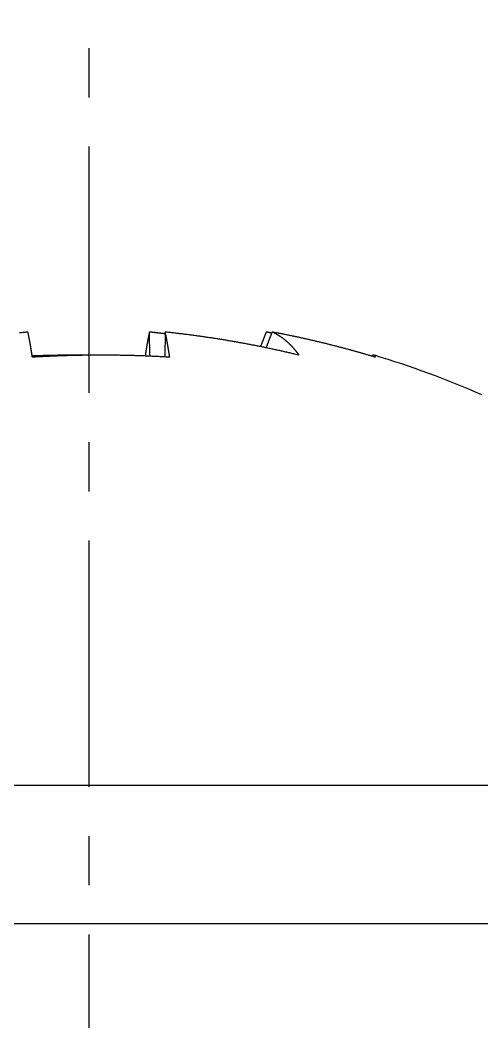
# Model space of a CAD drawing. Extents: x 25 to 315, y -155 to 84.
# Drawn here: x 86.6 to 88.95, y -58.24 to -53.16 of the extents above; entities that cross this region are included whole.
import ezdxf

# ---------------------------------------------------------------- set-up
doc = ezdxf.new("R2010")
doc.units = 0
doc.linetypes.add('CENTER', pattern=[2, 1.25, -0.25, 0.25, -0.25])
doc.layers.get('0').update_dxf_attribs({"linetype": 'CONTINUOUS'})
doc.layers.add('CENTER', color=1, linetype='CENTER')

msp = doc.modelspace()

# ---------------------------------------------------------------- linework, layer by layer
at = {"color": 7, "linetype": 'CONTINUOUS'}
for p, q in [((87.2595, -54.865), (87.2574, -54.7423)), ((87.3373, -54.7423), (87.3352, -54.8687)), ((87.8509, -54.7423), (87.822, -54.8164)), ((87.8502, -54.8221), (87.8812, -54.7423)), ((89.8987, -57.0448), (84.0109, -57.0448)), ((78.9487, -57.7448), (94.9487, -57.7448))]:
    msp.add_line(p, q, dxfattribs=at)
for points in [[(86.64, -54.7423, 0), (86.6347, -54.7428, 0), (86.6295, -54.7434, 0), (86.6242, -54.744, 0), (86.6189, -54.7445, 0), (86.6137, -54.7451, 0), (86.6084, -54.7457, 0), (86.6031, -54.7463, 0), (86.5979, -54.7469, 0)], [(86.6628, -54.8702, 0), (86.6626, -54.8689, 0), (86.6625, -54.8677, 0), (86.6623, -54.8665, 0), (86.6621, -54.8653, 0), (86.6619, -54.8641, 0), (86.6618, -54.8629, 0), (86.6616, -54.8617, 0), (86.6614, -54.8605, 0), (86.6612, -54.8593, 0), (86.6611, -54.8581, 0), (86.6609, -54.857, 0), (86.6607, -54.8558, 0), (86.6605, -54.8546, 0), (86.6604, -54.8534, 0), (86.6602, -54.8522, 0), (86.66, -54.8511, 0), (86.6598, -54.8499, 0), (86.6597, -54.8488, 0), (86.6595, -54.8476, 0), (86.6593, -54.8464, 0), (86.6591, -54.8453, 0), (86.6589, -54.8442, 0), (86.6588, -54.843, 0), (86.6586, -54.8419, 0), (86.6584, -54.8407, 0), (86.6582, -54.8396, 0), (86.6581, -54.8385, 0), (86.6579, -54.8373, 0), (86.6577, -54.8362, 0), (86.6575, -54.8351, 0), (86.6574, -54.834, 0), (86.6572, -54.8329, 0), (86.657, -54.8318, 0), (86.6568, -54.8307, 0), (86.6566, -54.8296, 0), (86.6565, -54.8285, 0), (86.6563, -54.8274, 0), (86.6561, -54.8263, 0), (86.6559, -54.8252, 0), (86.6558, -54.8241, 0), (86.6556, -54.823, 0), (86.6554, -54.8219, 0), (86.6552, -54.8209, 0), (86.655, -54.8198, 0), (86.6549, -54.8187, 0), (86.6547, -54.8177, 0), (86.6545, -54.8166, 0), (86.6543, -54.8156, 0), (86.6542, -54.8145, 0), (86.654, -54.8134, 0), (86.6538, -54.8124, 0), (86.6536, -54.8114, 0), (86.6534, -54.8103, 0), (86.6533, -54.8093, 0), (86.6531, -54.8083, 0), (86.6529, -54.8072, 0), (86.6527, -54.8062, 0), (86.6526, -54.8052, 0), (86.6524, -54.8042, 0), (86.6522, -54.8031, 0), (86.652, -54.8021, 0), (86.6518, -54.8011, 0), (86.6517, -54.8001, 0), (86.6515, -54.7991, 0), (86.6513, -54.7981, 0), (86.6511, -54.7971, 0), (86.651, -54.7961, 0), (86.6508, -54.7951, 0), (86.6506, -54.7942, 0), (86.6504, -54.7932, 0), (86.6502, -54.7922, 0), (86.6501, -54.7912, 0), (86.6499, -54.7903, 0), (86.6497, -54.7893, 0), (86.6495, -54.7883, 0), (86.6493, -54.7874, 0), (86.6492, -54.7864, 0), (86.649, -54.7855, 0), (86.6488, -54.7845, 0), (86.6486, -54.7836, 0), (86.6484, -54.7826, 0), (86.6483, -54.7817, 0), (86.6481, -54.7807, 0), (86.6479, -54.7798, 0), (86.6477, -54.7789, 0), (86.6476, -54.778, 0), (86.6474, -54.777, 0), (86.6472, -54.7761, 0), (86.647, -54.7752, 0), (86.6468, -54.7743, 0), (86.6467, -54.7734, 0), (86.6465, -54.7725, 0), (86.6463, -54.7716, 0), (86.6461, -54.7707, 0), (86.6459, -54.7698, 0), (86.6458, -54.7689, 0), (86.6456, -54.768, 0), (86.6454, -54.7671, 0), (86.6452, -54.7662, 0), (86.645, -54.7654, 0), (86.6449, -54.7645, 0), (86.6447, -54.7636, 0), (86.6445, -54.7628, 0), (86.6443, -54.7619, 0), (86.6441, -54.761, 0), (86.644, -54.7602, 0), (86.6438, -54.7593, 0), (86.6436, -54.7585, 0), (86.6434, -54.7576, 0), (86.6432, -54.7568, 0), (86.6431, -54.756, 0), (86.6429, -54.7551, 0), (86.6427, -54.7543, 0), (86.6425, -54.7535, 0), (86.6423, -54.7526, 0), (86.6422, -54.7518, 0), (86.642, -54.751, 0), (86.6418, -54.7502, 0), (86.6416, -54.7494, 0), (86.6414, -54.7486, 0), (86.6413, -54.7478, 0), (86.6411, -54.747, 0), (86.6409, -54.7462, 0), (86.6407, -54.7454, 0), (86.6405, -54.7446, 0), (86.6404, -54.7438, 0), (86.6402, -54.743, 0), (86.64, -54.7423, 0)], [(87.2574, -54.7423, 0), (87.2572, -54.743, 0), (87.257, -54.7438, 0), (87.2569, -54.7445, 0), (87.2567, -54.7453, 0), (87.2565, -54.746, 0), (87.2564, -54.7468, 0), (87.2562, -54.7476, 0), (87.256, -54.7483, 0), (87.2558, -54.7491, 0), (87.2557, -54.7499, 0), (87.2555, -54.7507, 0), (87.2553, -54.7514, 0), (87.2551, -54.7522, 0), (87.255, -54.753, 0), (87.2548, -54.7538, 0), (87.2546, -54.7546, 0), (87.2545, -54.7554, 0), (87.2543, -54.7562, 0), (87.2541, -54.757, 0), (87.2539, -54.7578, 0), (87.2538, -54.7586, 0), (87.2536, -54.7594, 0), (87.2534, -54.7603, 0), (87.2532, -54.7611, 0), (87.2531, -54.7619, 0), (87.2529, -54.7627, 0), (87.2527, -54.7636, 0), (87.2526, -54.7644, 0), (87.2524, -54.7652, 0), (87.2522, -54.7661, 0), (87.252, -54.7669, 0), (87.2519, -54.7678, 0), (87.2517, -54.7686, 0), (87.2515, -54.7695, 0), (87.2513, -54.7703, 0), (87.2512, -54.7712, 0), (87.251, -54.7721, 0), (87.2508, -54.7729, 0), (87.2507, -54.7738, 0), (87.2505, -54.7747, 0), (87.2503, -54.7755, 0), (87.2501, -54.7764, 0), (87.25, -54.7773, 0), (87.2498, -54.7782, 0), (87.2496, -54.7791, 0), (87.2495, -54.78, 0), (87.2493, -54.7809, 0), (87.2491, -54.7818, 0), (87.2489, -54.7827, 0), (87.2488, -54.7836, 0), (87.2486, -54.7845, 0), (87.2484, -54.7854, 0), (87.2482, -54.7863, 0), (87.2481, -54.7872, 0), (87.2479, -54.7881, 0), (87.2477, -54.7891, 0), (87.2476, -54.79, 0), (87.2474, -54.7909, 0), (87.2472, -54.7919, 0), (87.247, -54.7928, 0), (87.2469, -54.7937, 0), (87.2467, -54.7947, 0), (87.2465, -54.7956, 0), (87.2464, -54.7966, 0), (87.2462, -54.7975, 0), (87.246, -54.7985, 0), (87.2458, -54.7994, 0), (87.2457, -54.8004, 0), (87.2455, -54.8014, 0), (87.2453, -54.8023, 0), (87.2452, -54.8033, 0), (87.245, -54.8043, 0), (87.2448, -54.8053, 0), (87.2446, -54.8063, 0), (87.2445, -54.8072, 0), (87.2443, -54.8082, 0), (87.2441, -54.8092, 0), (87.244, -54.8102, 0), (87.2438, -54.8112, 0), (87.2436, -54.8122, 0), (87.2435, -54.8132, 0), (87.2433, -54.8142, 0), (87.2431, -54.8152, 0), (87.2429, -54.8162, 0), (87.2428, -54.8173, 0), (87.2426, -54.8183, 0), (87.2424, -54.8193, 0), (87.2423, -54.8203, 0), (87.2421, -54.8214, 0), (87.2419, -54.8224, 0), (87.2417, -54.8234, 0), (87.2416, -54.8245, 0), (87.2414, -54.8255, 0), (87.2412, -54.8266, 0), (87.2411, -54.8276, 0), (87.2409, -54.8287, 0), (87.2407, -54.8297, 0), (87.2406, -54.8308, 0), (87.2404, -54.8318, 0), (87.2402, -54.8329, 0), (87.24, -54.834, 0), (87.2399, -54.835, 0), (87.2397, -54.8361, 0), (87.2395, -54.8372, 0), (87.2394, -54.8383, 0), (87.2392, -54.8394, 0), (87.239, -54.8404, 0), (87.2389, -54.8415, 0), (87.2387, -54.8426, 0), (87.2385, -54.8437, 0), (87.2383, -54.8448, 0), (87.2382, -54.8459, 0), (87.238, -54.847, 0), (87.2378, -54.8481, 0), (87.2377, -54.8493, 0), (87.2375, -54.8504, 0), (87.2373, -54.8515, 0), (87.2372, -54.8526, 0), (87.237, -54.8537, 0), (87.2368, -54.8549, 0), (87.2366, -54.856, 0), (87.2365, -54.8571, 0), (87.2363, -54.8583, 0), (87.2361, -54.8594, 0), (87.236, -54.8605, 0), (87.2358, -54.8617, 0), (87.2356, -54.8628, 0), (87.2355, -54.864, 0)], [(87.3372, -54.7514, 0), (87.3366, -54.7513, 0), (87.3359, -54.7513, 0), (87.3353, -54.7512, 0), (87.3347, -54.7511, 0), (87.3341, -54.751, 0), (87.3334, -54.751, 0), (87.3328, -54.7509, 0), (87.3322, -54.7508, 0), (87.3316, -54.7507, 0), (87.331, -54.7507, 0), (87.3303, -54.7506, 0), (87.3297, -54.7505, 0), (87.3291, -54.7504, 0), (87.3285, -54.7504, 0), (87.3278, -54.7503, 0), (87.3272, -54.7502, 0), (87.3266, -54.7501, 0), (87.326, -54.7501, 0), (87.3253, -54.75, 0), (87.3247, -54.7499, 0), (87.3241, -54.7498, 0), (87.3235, -54.7498, 0), (87.3228, -54.7497, 0), (87.3222, -54.7496, 0), (87.3216, -54.7495, 0), (87.321, -54.7495, 0), (87.3204, -54.7494, 0), (87.3197, -54.7493, 0), (87.3191, -54.7492, 0), (87.3185, -54.7492, 0), (87.3179, -54.7491, 0), (87.3172, -54.749, 0), (87.3166, -54.7489, 0), (87.316, -54.7489, 0), (87.3154, -54.7488, 0), (87.3147, -54.7487, 0), (87.3141, -54.7486, 0), (87.3135, -54.7486, 0), (87.3129, -54.7485, 0), (87.3123, -54.7484, 0), (87.3116, -54.7483, 0), (87.311, -54.7483, 0), (87.3104, -54.7482, 0), (87.3098, -54.7481, 0), (87.3091, -54.748, 0), (87.3085, -54.748, 0), (87.3079, -54.7479, 0), (87.3073, -54.7478, 0), (87.3066, -54.7478, 0), (87.306, -54.7477, 0), (87.3054, -54.7476, 0), (87.3048, -54.7475, 0), (87.3041, -54.7475, 0), (87.3035, -54.7474, 0), (87.3029, -54.7473, 0), (87.3023, -54.7473, 0), (87.3017, -54.7472, 0), (87.301, -54.7471, 0), (87.3004, -54.747, 0), (87.2998, -54.747, 0), (87.2992, -54.7469, 0), (87.2985, -54.7468, 0), (87.2979, -54.7467, 0), (87.2973, -54.7467, 0), (87.2967, -54.7466, 0), (87.296, -54.7465, 0), (87.2954, -54.7465, 0), (87.2948, -54.7464, 0), (87.2942, -54.7463, 0), (87.2936, -54.7462, 0), (87.2929, -54.7462, 0), (87.2923, -54.7461, 0), (87.2917, -54.746, 0), (87.2911, -54.746, 0), (87.2904, -54.7459, 0), (87.2898, -54.7458, 0), (87.2892, -54.7458, 0), (87.2886, -54.7457, 0), (87.2879, -54.7456, 0), (87.2873, -54.7455, 0), (87.2867, -54.7455, 0), (87.2861, -54.7454, 0), (87.2854, -54.7453, 0), (87.2848, -54.7453, 0), (87.2842, -54.7452, 0), (87.2836, -54.7451, 0), (87.283, -54.7451, 0), (87.2823, -54.745, 0), (87.2817, -54.7449, 0), (87.2811, -54.7448, 0), (87.2805, -54.7448, 0), (87.2798, -54.7447, 0), (87.2792, -54.7446, 0), (87.2786, -54.7446, 0), (87.278, -54.7445, 0), (87.2773, -54.7444, 0), (87.2767, -54.7444, 0), (87.2761, -54.7443, 0), (87.2755, -54.7442, 0), (87.2749, -54.7441, 0), (87.2742, -54.7441, 0), (87.2736, -54.744, 0), (87.273, -54.7439, 0), (87.2724, -54.7439, 0), (87.2717, -54.7438, 0), (87.2711, -54.7437, 0), (87.2705, -54.7437, 0), (87.2699, -54.7436, 0), (87.2692, -54.7435, 0), (87.2686, -54.7435, 0), (87.268, -54.7434, 0), (87.2674, -54.7433, 0), (87.2667, -54.7433, 0), (87.2661, -54.7432, 0), (87.2655, -54.7431, 0), (87.2649, -54.7431, 0), (87.2643, -54.743, 0), (87.2636, -54.7429, 0), (87.263, -54.7429, 0), (87.2624, -54.7428, 0), (87.2618, -54.7427, 0), (87.2611, -54.7427, 0), (87.2605, -54.7426, 0), (87.2599, -54.7425, 0), (87.2593, -54.7425, 0), (87.2586, -54.7424, 0), (87.258, -54.7423, 0), (87.2574, -54.7423, 0)], [(87.3602, -54.8702, 0), (87.36, -54.8689, 0), (87.3598, -54.8677, 0), (87.3596, -54.8665, 0), (87.3595, -54.8653, 0), (87.3593, -54.8641, 0), (87.3591, -54.8629, 0), (87.3589, -54.8617, 0), (87.3588, -54.8605, 0), (87.3586, -54.8593, 0), (87.3584, -54.8581, 0), (87.3582, -54.857, 0), (87.358, -54.8558, 0), (87.3579, -54.8546, 0), (87.3577, -54.8534, 0), (87.3575, -54.8522, 0), (87.3573, -54.8511, 0), (87.3572, -54.8499, 0), (87.357, -54.8488, 0), (87.3568, -54.8476, 0), (87.3566, -54.8464, 0), (87.3565, -54.8453, 0), (87.3563, -54.8442, 0), (87.3561, -54.843, 0), (87.3559, -54.8419, 0), (87.3558, -54.8407, 0), (87.3556, -54.8396, 0), (87.3554, -54.8385, 0), (87.3552, -54.8373, 0), (87.355, -54.8362, 0), (87.3549, -54.8351, 0), (87.3547, -54.834, 0), (87.3545, -54.8329, 0), (87.3543, -54.8318, 0), (87.3542, -54.8307, 0), (87.354, -54.8296, 0), (87.3538, -54.8285, 0), (87.3536, -54.8274, 0), (87.3535, -54.8263, 0), (87.3533, -54.8252, 0), (87.3531, -54.8241, 0), (87.3529, -54.823, 0), (87.3527, -54.8219, 0), (87.3526, -54.8209, 0), (87.3524, -54.8198, 0), (87.3522, -54.8187, 0), (87.352, -54.8177, 0), (87.3519, -54.8166, 0), (87.3517, -54.8156, 0), (87.3515, -54.8145, 0), (87.3513, -54.8134, 0), (87.3511, -54.8124, 0), (87.351, -54.8114, 0), (87.3508, -54.8103, 0), (87.3506, -54.8093, 0), (87.3504, -54.8083, 0), (87.3503, -54.8072, 0), (87.3501, -54.8062, 0), (87.3499, -54.8052, 0), (87.3497, -54.8042, 0), (87.3495, -54.8031, 0), (87.3494, -54.8021, 0), (87.3492, -54.8011, 0), (87.349, -54.8001, 0), (87.3488, -54.7991, 0), (87.3486, -54.7981, 0), (87.3485, -54.7971, 0), (87.3483, -54.7961, 0), (87.3481, -54.7951, 0), (87.3479, -54.7942, 0), (87.3478, -54.7932, 0), (87.3476, -54.7922, 0), (87.3474, -54.7912, 0), (87.3472, -54.7903, 0), (87.347, -54.7893, 0), (87.3469, -54.7883, 0), (87.3467, -54.7874, 0), (87.3465, -54.7864, 0), (87.3463, -54.7855, 0), (87.3461, -54.7845, 0), (87.346, -54.7836, 0), (87.3458, -54.7826, 0), (87.3456, -54.7817, 0), (87.3454, -54.7807, 0), (87.3453, -54.7798, 0), (87.3451, -54.7789, 0), (87.3449, -54.778, 0), (87.3447, -54.777, 0), (87.3445, -54.7761, 0), (87.3444, -54.7752, 0), (87.3442, -54.7743, 0), (87.344, -54.7734, 0), (87.3438, -54.7725, 0), (87.3436, -54.7716, 0), (87.3435, -54.7707, 0), (87.3433, -54.7698, 0), (87.3431, -54.7689, 0), (87.3429, -54.768, 0), (87.3427, -54.7671, 0), (87.3426, -54.7662, 0), (87.3424, -54.7654, 0), (87.3422, -54.7645, 0), (87.342, -54.7636, 0), (87.3418, -54.7628, 0), (87.3417, -54.7619, 0), (87.3415, -54.761, 0), (87.3413, -54.7602, 0), (87.3411, -54.7593, 0), (87.3409, -54.7585, 0), (87.3408, -54.7576, 0), (87.3406, -54.7568, 0), (87.3404, -54.756, 0), (87.3402, -54.7551, 0), (87.34, -54.7543, 0), (87.3399, -54.7535, 0), (87.3397, -54.7526, 0), (87.3395, -54.7518, 0), (87.3393, -54.751, 0), (87.3391, -54.7502, 0), (87.339, -54.7494, 0), (87.3388, -54.7486, 0), (87.3386, -54.7478, 0), (87.3384, -54.747, 0), (87.3382, -54.7462, 0), (87.3381, -54.7454, 0), (87.3379, -54.7446, 0), (87.3377, -54.7438, 0), (87.3375, -54.743, 0), (87.3373, -54.7423, 0)], [(88.0177, -54.8597, 0), (88.0124, -54.8584, 0), (88.0071, -54.8572, 0), (88.0019, -54.8559, 0), (87.9966, -54.8546, 0), (87.9913, -54.8534, 0), (87.9861, -54.8522, 0), (87.9808, -54.8509, 0), (87.9755, -54.8497, 0), (87.9703, -54.8485, 0), (87.965, -54.8473, 0), (87.9597, -54.846, 0), (87.9544, -54.8448, 0), (87.9492, -54.8436, 0), (87.9439, -54.8424, 0), (87.9386, -54.8412, 0), (87.9333, -54.8401, 0), (87.9281, -54.8389, 0), (87.9228, -54.8377, 0), (87.9175, -54.8365, 0), (87.9122, -54.8354, 0), (87.9069, -54.8342, 0), (87.9017, -54.8331, 0), (87.8964, -54.8319, 0), (87.8911, -54.8308, 0), (87.8858, -54.8296, 0), (87.8805, -54.8285, 0), (87.8752, -54.8274, 0), (87.8699, -54.8263, 0), (87.8646, -54.8252, 0), (87.8593, -54.824, 0), (87.8541, -54.8229, 0), (87.8488, -54.8218, 0), (87.8435, -54.8208, 0), (87.8382, -54.8197, 0), (87.8329, -54.8186, 0), (87.8276, -54.8175, 0), (87.8223, -54.8164, 0), (87.817, -54.8154, 0), (87.8117, -54.8143, 0), (87.8064, -54.8133, 0), (87.8011, -54.8122, 0), (87.7958, -54.8112, 0), (87.7905, -54.8101, 0), (87.7852, -54.8091, 0), (87.7799, -54.8081, 0), (87.7746, -54.8071, 0), (87.7693, -54.806, 0), (87.7639, -54.805, 0), (87.7586, -54.804, 0), (87.7533, -54.803, 0), (87.748, -54.802, 0), (87.7427, -54.8011, 0), (87.7374, -54.8001, 0), (87.7321, -54.7991, 0), (87.7268, -54.7981, 0), (87.7215, -54.7972, 0), (87.7161, -54.7962, 0), (87.7108, -54.7953, 0), (87.7055, -54.7943, 0), (87.7002, -54.7934, 0), (87.6949, -54.7924, 0), (87.6896, -54.7915, 0), (87.6842, -54.7906, 0), (87.6789, -54.7896, 0), (87.6736, -54.7887, 0), (87.6683, -54.7878, 0), (87.663, -54.7869, 0), (87.6576, -54.786, 0), (87.6523, -54.7851, 0), (87.647, -54.7842, 0), (87.6417, -54.7834, 0), (87.6363, -54.7825, 0), (87.631, -54.7816, 0), (87.6257, -54.7807, 0), (87.6204, -54.7799, 0), (87.615, -54.779, 0), (87.6097, -54.7782, 0), (87.6044, -54.7773, 0), (87.5991, -54.7765, 0), (87.5937, -54.7757, 0), (87.5884, -54.7748, 0), (87.5831, -54.774, 0), (87.5777, -54.7732, 0), (87.5724, -54.7724, 0), (87.5671, -54.7716, 0), (87.5617, -54.7708, 0), (87.5564, -54.77, 0), (87.5511, -54.7692, 0), (87.5457, -54.7684, 0), (87.5404, -54.7676, 0), (87.5351, -54.7669, 0), (87.5297, -54.7661, 0), (87.5244, -54.7653, 0), (87.5191, -54.7646, 0), (87.5137, -54.7638, 0), (87.5084, -54.7631, 0), (87.503, -54.7624, 0), (87.4977, -54.7616, 0), (87.4924, -54.7609, 0), (87.487, -54.7602, 0), (87.4817, -54.7595, 0), (87.4763, -54.7588, 0), (87.471, -54.7581, 0), (87.4657, -54.7574, 0), (87.4603, -54.7567, 0), (87.455, -54.756, 0), (87.4496, -54.7553, 0), (87.4443, -54.7546, 0), (87.4389, -54.7539, 0), (87.4336, -54.7533, 0), (87.4283, -54.7526, 0), (87.4229, -54.752, 0), (87.4176, -54.7513, 0), (87.4122, -54.7507, 0), (87.4069, -54.75, 0), (87.4015, -54.7494, 0), (87.3962, -54.7488, 0), (87.3908, -54.7482, 0), (87.3855, -54.7475, 0), (87.3801, -54.7469, 0), (87.3748, -54.7463, 0), (87.3694, -54.7457, 0), (87.3641, -54.7451, 0), (87.3587, -54.7445, 0), (87.3534, -54.744, 0), (87.348, -54.7434, 0), (87.3427, -54.7428, 0), (87.3373, -54.7423, 0)], [(87.8791, -54.7476, 0), (87.8789, -54.7476, 0), (87.8787, -54.7476, 0), (87.8785, -54.7475, 0), (87.8783, -54.7475, 0), (87.878, -54.7474, 0), (87.8778, -54.7474, 0), (87.8776, -54.7473, 0), (87.8774, -54.7473, 0), (87.8772, -54.7473, 0), (87.8769, -54.7472, 0), (87.8767, -54.7472, 0), (87.8765, -54.7471, 0), (87.8763, -54.7471, 0), (87.876, -54.747, 0), (87.8758, -54.747, 0), (87.8756, -54.747, 0), (87.8754, -54.7469, 0), (87.8752, -54.7469, 0), (87.8749, -54.7468, 0), (87.8747, -54.7468, 0), (87.8745, -54.7467, 0), (87.8743, -54.7467, 0), (87.8741, -54.7467, 0), (87.8738, -54.7466, 0), (87.8736, -54.7466, 0), (87.8734, -54.7465, 0), (87.8732, -54.7465, 0), (87.873, -54.7465, 0), (87.8727, -54.7464, 0), (87.8725, -54.7464, 0), (87.8723, -54.7463, 0), (87.8721, -54.7463, 0), (87.8718, -54.7462, 0), (87.8716, -54.7462, 0), (87.8714, -54.7462, 0), (87.8712, -54.7461, 0), (87.871, -54.7461, 0), (87.8707, -54.746, 0), (87.8705, -54.746, 0), (87.8703, -54.7459, 0), (87.8701, -54.7459, 0), (87.8699, -54.7459, 0), (87.8696, -54.7458, 0), (87.8694, -54.7458, 0), (87.8692, -54.7457, 0), (87.869, -54.7457, 0), (87.8688, -54.7456, 0), (87.8685, -54.7456, 0), (87.8683, -54.7456, 0), (87.8681, -54.7455, 0), (87.8679, -54.7455, 0), (87.8677, -54.7454, 0), (87.8674, -54.7454, 0), (87.8672, -54.7454, 0), (87.867, -54.7453, 0), (87.8668, -54.7453, 0), (87.8665, -54.7452, 0), (87.8663, -54.7452, 0), (87.8661, -54.7451, 0), (87.8659, -54.7451, 0), (87.8657, -54.7451, 0), (87.8654, -54.745, 0), (87.8652, -54.745, 0), (87.865, -54.7449, 0), (87.8648, -54.7449, 0), (87.8646, -54.7448, 0), (87.8643, -54.7448, 0), (87.8641, -54.7448, 0), (87.8639, -54.7447, 0), (87.8637, -54.7447, 0), (87.8635, -54.7446, 0), (87.8632, -54.7446, 0), (87.863, -54.7446, 0), (87.8628, -54.7445, 0), (87.8626, -54.7445, 0), (87.8623, -54.7444, 0), (87.8621, -54.7444, 0), (87.8619, -54.7443, 0), (87.8617, -54.7443, 0), (87.8615, -54.7443, 0), (87.8612, -54.7442, 0), (87.861, -54.7442, 0), (87.8608, -54.7441, 0), (87.8606, -54.7441, 0), (87.8604, -54.744, 0), (87.8601, -54.744, 0), (87.8599, -54.744, 0), (87.8597, -54.7439, 0), (87.8595, -54.7439, 0), (87.8593, -54.7438, 0), (87.859, -54.7438, 0), (87.8588, -54.7438, 0), (87.8586, -54.7437, 0), (87.8584, -54.7437, 0), (87.8581, -54.7436, 0), (87.8579, -54.7436, 0), (87.8577, -54.7435, 0), (87.8575, -54.7435, 0), (87.8573, -54.7435, 0), (87.857, -54.7434, 0), (87.8568, -54.7434, 0), (87.8566, -54.7433, 0), (87.8564, -54.7433, 0), (87.8562, -54.7433, 0), (87.8559, -54.7432, 0), (87.8557, -54.7432, 0), (87.8555, -54.7431, 0), (87.8553, -54.7431, 0), (87.8551, -54.743, 0), (87.8548, -54.743, 0), (87.8546, -54.743, 0), (87.8544, -54.7429, 0), (87.8542, -54.7429, 0), (87.8539, -54.7428, 0), (87.8537, -54.7428, 0), (87.8535, -54.7428, 0), (87.8533, -54.7427, 0), (87.8531, -54.7427, 0), (87.8528, -54.7426, 0), (87.8526, -54.7426, 0), (87.8524, -54.7425, 0), (87.8522, -54.7425, 0), (87.852, -54.7425, 0), (87.8517, -54.7424, 0), (87.8515, -54.7424, 0), (87.8513, -54.7423, 0), (87.8511, -54.7423, 0), (87.8509, -54.7423, 0)], [(88.4058, -54.8704, 0), (88.4017, -54.8692, 0), (88.3977, -54.8679, 0), (88.3937, -54.8667, 0), (88.3896, -54.8655, 0), (88.3856, -54.8643, 0), (88.3815, -54.8631, 0), (88.3775, -54.8619, 0), (88.3734, -54.8607, 0), (88.3694, -54.8595, 0), (88.3653, -54.8583, 0), (88.3613, -54.8571, 0), (88.3572, -54.856, 0), (88.3532, -54.8548, 0), (88.3491, -54.8536, 0), (88.3451, -54.8524, 0), (88.341, -54.8513, 0), (88.337, -54.8501, 0), (88.3329, -54.8489, 0), (88.3288, -54.8478, 0), (88.3248, -54.8466, 0), (88.3207, -54.8455, 0), (88.3167, -54.8443, 0), (88.3126, -54.8432, 0), (88.3085, -54.842, 0), (88.3045, -54.8409, 0), (88.3004, -54.8398, 0), (88.2963, -54.8386, 0), (88.2923, -54.8375, 0), (88.2882, -54.8364, 0), (88.2841, -54.8353, 0), (88.2801, -54.8341, 0), (88.276, -54.833, 0), (88.2719, -54.8319, 0), (88.2678, -54.8308, 0), (88.2638, -54.8297, 0), (88.2597, -54.8286, 0), (88.2556, -54.8275, 0), (88.2515, -54.8264, 0), (88.2475, -54.8253, 0), (88.2434, -54.8242, 0), (88.2393, -54.8232, 0), (88.2352, -54.8221, 0), (88.2312, -54.821, 0), (88.2271, -54.8199, 0), (88.223, -54.8189, 0), (88.2189, -54.8178, 0), (88.2148, -54.8167, 0), (88.2107, -54.8157, 0), (88.2066, -54.8146, 0), (88.2026, -54.8136, 0), (88.1985, -54.8125, 0), (88.1944, -54.8115, 0), (88.1903, -54.8104, 0), (88.1862, -54.8094, 0), (88.1821, -54.8084, 0), (88.178, -54.8073, 0), (88.1739, -54.8063, 0), (88.1698, -54.8053, 0), (88.1657, -54.8043, 0), (88.1616, -54.8032, 0), (88.1575, -54.8022, 0), (88.1534, -54.8012, 0), (88.1493, -54.8002, 0), (88.1452, -54.7992, 0), (88.1411, -54.7982, 0), (88.137, -54.7972, 0), (88.1329, -54.7962, 0), (88.1288, -54.7952, 0), (88.1247, -54.7942, 0), (88.1206, -54.7933, 0), (88.1165, -54.7923, 0), (88.1124, -54.7913, 0), (88.1083, -54.7903, 0), (88.1042, -54.7894, 0), (88.1001, -54.7884, 0), (88.096, -54.7874, 0), (88.0919, -54.7865, 0), (88.0878, -54.7855, 0), (88.0836, -54.7846, 0), (88.0795, -54.7836, 0), (88.0754, -54.7827, 0), (88.0713, -54.7817, 0), (88.0672, -54.7808, 0), (88.0631, -54.7799, 0), (88.059, -54.7789, 0), (88.0548, -54.778, 0), (88.0507, -54.7771, 0), (88.0466, -54.7762, 0), (88.0425, -54.7753, 0), (88.0384, -54.7743, 0), (88.0342, -54.7734, 0), (88.0301, -54.7725, 0), (88.026, -54.7716, 0), (88.0219, -54.7707, 0), (88.0178, -54.7698, 0), (88.0136, -54.7689, 0), (88.0095, -54.7681, 0), (88.0054, -54.7672, 0), (88.0012, -54.7663, 0), (87.9971, -54.7654, 0), (87.993, -54.7645, 0), (87.9889, -54.7637, 0), (87.9847, -54.7628, 0), (87.9806, -54.7619, 0), (87.9765, -54.7611, 0), (87.9723, -54.7602, 0), (87.9682, -54.7594, 0), (87.9641, -54.7585, 0), (87.9599, -54.7577, 0), (87.9558, -54.7568, 0), (87.9517, -54.756, 0), (87.9475, -54.7551, 0), (87.9434, -54.7543, 0), (87.9392, -54.7535, 0), (87.9351, -54.7527, 0), (87.931, -54.7518, 0), (87.9268, -54.751, 0), (87.9227, -54.7502, 0), (87.9185, -54.7494, 0), (87.9144, -54.7486, 0), (87.9103, -54.7478, 0), (87.9061, -54.747, 0), (87.902, -54.7462, 0), (87.8978, -54.7454, 0), (87.8937, -54.7446, 0), (87.8895, -54.7438, 0), (87.8854, -54.743, 0), (87.8812, -54.7423, 0)], [(88.0177, -54.8597, 0), (88.0167, -54.8584, 0), (88.0158, -54.8572, 0), (88.0149, -54.8559, 0), (88.014, -54.8546, 0), (88.0131, -54.8534, 0), (88.0121, -54.8522, 0), (88.0112, -54.8509, 0), (88.0103, -54.8497, 0), (88.0093, -54.8485, 0), (88.0084, -54.8473, 0), (88.0074, -54.846, 0), (88.0065, -54.8448, 0), (88.0056, -54.8436, 0), (88.0046, -54.8424, 0), (88.0037, -54.8412, 0), (88.0027, -54.8401, 0), (88.0017, -54.8389, 0), (88.0008, -54.8377, 0), (87.9998, -54.8365, 0), (87.9989, -54.8354, 0), (87.9979, -54.8342, 0), (87.9969, -54.8331, 0), (87.996, -54.8319, 0), (87.995, -54.8308, 0), (87.994, -54.8296, 0), (87.993, -54.8285, 0), (87.9921, -54.8274, 0), (87.9911, -54.8263, 0), (87.9901, -54.8252, 0), (87.9891, -54.824, 0), (87.9881, -54.8229, 0), (87.9871, -54.8218, 0), (87.9861, -54.8208, 0), (87.9851, -54.8197, 0), (87.9841, -54.8186, 0), (87.9831, -54.8175, 0), (87.9821, -54.8164, 0), (87.9811, -54.8154, 0), (87.9801, -54.8143, 0), (87.9791, -54.8133, 0), (87.9781, -54.8122, 0), (87.9771, -54.8112, 0), (87.9761, -54.8101, 0), (87.9751, -54.8091, 0), (87.974, -54.8081, 0), (87.973, -54.8071, 0), (87.972, -54.806, 0), (87.971, -54.805, 0), (87.9699, -54.804, 0), (87.9689, -54.803, 0), (87.9679, -54.802, 0), (87.9668, -54.8011, 0), (87.9658, -54.8001, 0), (87.9647, -54.7991, 0), (87.9637, -54.7981, 0), (87.9626, -54.7972, 0), (87.9616, -54.7962, 0), (87.9605, -54.7953, 0), (87.9595, -54.7943, 0), (87.9584, -54.7934, 0), (87.9574, -54.7924, 0), (87.9563, -54.7915, 0), (87.9553, -54.7906, 0), (87.9542, -54.7896, 0), (87.9531, -54.7887, 0), (87.952, -54.7878, 0), (87.951, -54.7869, 0), (87.9499, -54.786, 0), (87.9488, -54.7851, 0), (87.9477, -54.7842, 0), (87.9467, -54.7834, 0), (87.9456, -54.7825, 0), (87.9445, -54.7816, 0), (87.9434, -54.7807, 0), (87.9423, -54.7799, 0), (87.9412, -54.779, 0), (87.9401, -54.7782, 0), (87.939, -54.7773, 0), (87.9379, -54.7765, 0), (87.9368, -54.7757, 0), (87.9357, -54.7748, 0), (87.9346, -54.774, 0), (87.9335, -54.7732, 0), (87.9324, -54.7724, 0), (87.9313, -54.7716, 0), (87.9302, -54.7708, 0), (87.929, -54.77, 0), (87.9279, -54.7692, 0), (87.9268, -54.7684, 0), (87.9257, -54.7676, 0), (87.9245, -54.7669, 0), (87.9234, -54.7661, 0), (87.9223, -54.7653, 0), (87.9211, -54.7646, 0), (87.92, -54.7638, 0), (87.9189, -54.7631, 0), (87.9177, -54.7624, 0), (87.9166, -54.7616, 0), (87.9154, -54.7609, 0), (87.9143, -54.7602, 0), (87.9131, -54.7595, 0), (87.912, -54.7588, 0), (87.9108, -54.7581, 0), (87.9097, -54.7574, 0), (87.9085, -54.7567, 0), (87.9074, -54.756, 0), (87.9062, -54.7553, 0), (87.905, -54.7546, 0), (87.9039, -54.7539, 0), (87.9027, -54.7533, 0), (87.9015, -54.7526, 0), (87.9003, -54.752, 0), (87.8992, -54.7513, 0), (87.898, -54.7507, 0), (87.8968, -54.75, 0), (87.8956, -54.7494, 0), (87.8944, -54.7488, 0), (87.8932, -54.7482, 0), (87.8921, -54.7475, 0), (87.8909, -54.7469, 0), (87.8897, -54.7463, 0), (87.8885, -54.7457, 0), (87.8873, -54.7451, 0), (87.8861, -54.7445, 0), (87.8849, -54.744, 0), (87.8837, -54.7434, 0), (87.8824, -54.7428, 0), (87.8812, -54.7423, 0)], [(86.9487, -54.86, 0), (86.9465, -54.86, 0), (86.9442, -54.86, 0), (86.942, -54.86, 0), (86.9397, -54.8599, 0), (86.9375, -54.8599, 0), (86.9352, -54.8599, 0), (86.933, -54.8599, 0), (86.9308, -54.8599, 0), (86.9285, -54.8598, 0), (86.9263, -54.8598, 0), (86.924, -54.8598, 0), (86.9218, -54.8598, 0), (86.9195, -54.8598, 0), (86.9173, -54.8598, 0), (86.9151, -54.8598, 0), (86.9128, -54.8597, 0), (86.9106, -54.8597, 0), (86.9083, -54.8597, 0), (86.9061, -54.8597, 0), (86.9038, -54.8597, 0), (86.9016, -54.8597, 0), (86.8994, -54.8597, 0), (86.8971, -54.8597, 0), (86.8949, -54.8597, 0), (86.8926, -54.8597, 0), (86.8904, -54.8597, 0), (86.8882, -54.8597, 0), (86.8859, -54.8597, 0), (86.8837, -54.8597, 0), (86.8814, -54.8597, 0), (86.8792, -54.8597, 0), (86.8769, -54.8597, 0), (86.8747, -54.8597, 0), (86.8725, -54.8597, 0), (86.8702, -54.8597, 0), (86.868, -54.8597, 0), (86.8657, -54.8597, 0), (86.8635, -54.8597, 0), (86.8613, -54.8597, 0), (86.859, -54.8597, 0), (86.8568, -54.8598, 0), (86.8545, -54.8598, 0), (86.8523, -54.8598, 0), (86.85, -54.8598, 0), (86.8478, -54.8598, 0), (86.8456, -54.8598, 0), (86.8433, -54.8598, 0), (86.8411, -54.8599, 0), (86.8388, -54.8599, 0), (86.8366, -54.8599, 0), (86.8344, -54.8599, 0), (86.8321, -54.8599, 0), (86.8299, -54.8599, 0), (86.8276, -54.86, 0), (86.8254, -54.86, 0), (86.8231, -54.86, 0), (86.8209, -54.86, 0), (86.8187, -54.8601, 0), (86.8164, -54.8601, 0), (86.8142, -54.8601, 0), (86.8119, -54.8601, 0), (86.8097, -54.8602, 0), (86.8075, -54.8602, 0), (86.8052, -54.8602, 0), (86.803, -54.8603, 0), (86.8007, -54.8603, 0), (86.7985, -54.8603, 0), (86.7963, -54.8604, 0), (86.794, -54.8604, 0), (86.7918, -54.8604, 0), (86.7895, -54.8605, 0), (86.7873, -54.8605, 0), (86.7851, -54.8606, 0), (86.7828, -54.8606, 0), (86.7806, -54.8606, 0), (86.7783, -54.8607, 0), (86.7761, -54.8607, 0), (86.7739, -54.8608, 0), (86.7716, -54.8608, 0), (86.7694, -54.8608, 0), (86.7671, -54.8609, 0), (86.7649, -54.8609, 0), (86.7627, -54.861, 0), (86.7604, -54.861, 0), (86.7582, -54.8611, 0), (86.7559, -54.8611, 0), (86.7537, -54.8612, 0), (86.7515, -54.8612, 0), (86.7492, -54.8613, 0), (86.747, -54.8613, 0), (86.7447, -54.8614, 0), (86.7425, -54.8614, 0), (86.7403, -54.8615, 0), (86.738, -54.8616, 0), (86.7358, -54.8616, 0), (86.7335, -54.8617, 0), (86.7313, -54.8617, 0), (86.7291, -54.8618, 0), (86.7268, -54.8619, 0), (86.7246, -54.8619, 0), (86.7223, -54.862, 0), (86.7201, -54.862, 0), (86.7179, -54.8621, 0), (86.7156, -54.8622, 0), (86.7134, -54.8622, 0), (86.7112, -54.8623, 0), (86.7089, -54.8624, 0), (86.7067, -54.8624, 0), (86.7044, -54.8625, 0), (86.7022, -54.8626, 0), (86.7, -54.8627, 0), (86.6977, -54.8627, 0), (86.6955, -54.8628, 0), (86.6933, -54.8629, 0), (86.691, -54.8629, 0), (86.6888, -54.863, 0), (86.6865, -54.8631, 0), (86.6843, -54.8632, 0), (86.6821, -54.8633, 0), (86.6798, -54.8633, 0), (86.6776, -54.8634, 0), (86.6754, -54.8635, 0), (86.6731, -54.8636, 0), (86.6709, -54.8637, 0), (86.6686, -54.8637, 0), (86.6664, -54.8638, 0), (86.6642, -54.8639, 0), (86.6619, -54.864, 0)], [(87.3602, -54.8702, 0), (87.3547, -54.8698, 0), (87.3493, -54.8695, 0), (87.3439, -54.8692, 0), (87.3384, -54.8689, 0), (87.333, -54.8686, 0), (87.3276, -54.8683, 0), (87.3222, -54.868, 0), (87.3167, -54.8677, 0), (87.3113, -54.8674, 0), (87.3059, -54.8671, 0), (87.3004, -54.8669, 0), (87.295, -54.8666, 0), (87.2895, -54.8663, 0), (87.2841, -54.8661, 0), (87.2787, -54.8658, 0), (87.2732, -54.8656, 0), (87.2678, -54.8653, 0), (87.2624, -54.8651, 0), (87.2569, -54.8649, 0), (87.2515, -54.8646, 0), (87.2461, -54.8644, 0), (87.2406, -54.8642, 0), (87.2352, -54.864, 0), (87.2297, -54.8638, 0), (87.2243, -54.8636, 0), (87.2188, -54.8634, 0), (87.2134, -54.8632, 0), (87.208, -54.863, 0), (87.2025, -54.8628, 0), (87.1971, -54.8626, 0), (87.1916, -54.8625, 0), (87.1862, -54.8623, 0), (87.1807, -54.8621, 0), (87.1753, -54.862, 0), (87.1699, -54.8618, 0), (87.1644, -54.8617, 0), (87.159, -54.8615, 0), (87.1535, -54.8614, 0), (87.1481, -54.8613, 0), (87.1426, -54.8612, 0), (87.1372, -54.861, 0), (87.1317, -54.8609, 0), (87.1263, -54.8608, 0), (87.1208, -54.8607, 0), (87.1154, -54.8606, 0), (87.1099, -54.8605, 0), (87.1045, -54.8604, 0), (87.099, -54.8603, 0), (87.0936, -54.8603, 0), (87.0881, -54.8602, 0), (87.0827, -54.8601, 0), (87.0772, -54.86, 0), (87.0718, -54.86, 0), (87.0663, -54.8599, 0), (87.0609, -54.8599, 0), (87.0554, -54.8598, 0), (87.05, -54.8598, 0), (87.0445, -54.8598, 0), (87.0391, -54.8597, 0), (87.0336, -54.8597, 0), (87.0282, -54.8597, 0), (87.0227, -54.8597, 0), (87.0173, -54.8597, 0), (87.0118, -54.8597, 0), (87.0064, -54.8597, 0), (87.0009, -54.8597, 0), (86.9955, -54.8597, 0), (86.99, -54.8597, 0), (86.9846, -54.8597, 0), (86.9791, -54.8598, 0), (86.9736, -54.8598, 0), (86.9682, -54.8598, 0), (86.9627, -54.8599, 0), (86.9573, -54.8599, 0), (86.9518, -54.86, 0), (86.9464, -54.86, 0), (86.9409, -54.8601, 0), (86.9355, -54.8602, 0), (86.93, -54.8603, 0), (86.9246, -54.8603, 0), (86.9191, -54.8604, 0), (86.9136, -54.8605, 0), (86.9082, -54.8606, 0), (86.9027, -54.8607, 0), (86.8973, -54.8608, 0), (86.8918, -54.8609, 0), (86.8864, -54.861, 0), (86.8809, -54.8612, 0), (86.8755, -54.8613, 0), (86.87, -54.8614, 0), (86.8646, -54.8615, 0), (86.8591, -54.8617, 0), (86.8536, -54.8618, 0), (86.8482, -54.862, 0), (86.8427, -54.8621, 0), (86.8373, -54.8623, 0), (86.8318, -54.8625, 0), (86.8264, -54.8626, 0), (86.8209, -54.8628, 0), (86.8155, -54.863, 0), (86.81, -54.8632, 0), (86.8046, -54.8634, 0), (86.7991, -54.8636, 0), (86.7937, -54.8638, 0), (86.7882, -54.864, 0), (86.7827, -54.8642, 0), (86.7773, -54.8644, 0), (86.7718, -54.8646, 0), (86.7664, -54.8649, 0), (86.7609, -54.8651, 0), (86.7555, -54.8653, 0), (86.75, -54.8656, 0), (86.7446, -54.8658, 0), (86.7391, -54.8661, 0), (86.7337, -54.8663, 0), (86.7282, -54.8666, 0), (86.7228, -54.8669, 0), (86.7173, -54.8671, 0), (86.7119, -54.8674, 0), (86.7064, -54.8677, 0), (86.701, -54.868, 0), (86.6955, -54.8683, 0), (86.6901, -54.8686, 0), (86.6846, -54.8689, 0), (86.6792, -54.8692, 0), (86.6737, -54.8695, 0), (86.6683, -54.8698, 0), (86.6628, -54.8702, 0)], [(88.4051, -54.8702, 0), (88.4051, -54.8699, 0), (88.4051, -54.8696, 0), (88.405, -54.8694, 0), (88.405, -54.8691, 0), (88.405, -54.8689, 0), (88.405, -54.8686, 0), (88.405, -54.8684, 0), (88.405, -54.8681, 0), (88.4049, -54.8679, 0), (88.4049, -54.8676, 0), (88.4049, -54.8674, 0), (88.4048, -54.8672, 0), (88.4048, -54.867, 0), (88.4048, -54.8667, 0), (88.4047, -54.8665, 0), (88.4047, -54.8663, 0), (88.4046, -54.8661, 0), (88.4046, -54.8659, 0), (88.4046, -54.8657, 0), (88.4045, -54.8655, 0), (88.4044, -54.8653, 0), (88.4044, -54.8651, 0), (88.4043, -54.8649, 0), (88.4043, -54.8647, 0), (88.4042, -54.8645, 0), (88.4041, -54.8643, 0), (88.4041, -54.8642, 0), (88.404, -54.864, 0), (88.4039, -54.8638, 0), (88.4039, -54.8637, 0), (88.4038, -54.8635, 0), (88.4037, -54.8633, 0), (88.4036, -54.8632, 0), (88.4035, -54.863, 0), (88.4034, -54.8629, 0), (88.4033, -54.8627, 0), (88.4033, -54.8626, 0), (88.4032, -54.8624, 0), (88.4031, -54.8623, 0), (88.403, -54.8622, 0), (88.4029, -54.862, 0), (88.4028, -54.8619, 0), (88.4026, -54.8618, 0), (88.4025, -54.8617, 0), (88.4024, -54.8616, 0), (88.4023, -54.8614, 0), (88.4022, -54.8613, 0), (88.4021, -54.8612, 0), (88.4019, -54.8611, 0), (88.4018, -54.861, 0), (88.4017, -54.8609, 0), (88.4016, -54.8608, 0), (88.4014, -54.8608, 0), (88.4013, -54.8607, 0), (88.4012, -54.8606, 0), (88.401, -54.8605, 0), (88.4009, -54.8604, 0), (88.4007, -54.8604, 0), (88.4006, -54.8603, 0), (88.4004, -54.8602, 0), (88.4003, -54.8602, 0), (88.4001, -54.8601, 0), (88.4, -54.8601, 0), (88.3998, -54.86, 0), (88.3996, -54.86, 0), (88.3995, -54.8599, 0), (88.3993, -54.8599, 0), (88.3991, -54.8599, 0), (88.399, -54.8598, 0), (88.3988, -54.8598, 0), (88.3986, -54.8598, 0), (88.3984, -54.8597, 0), (88.3983, -54.8597, 0), (88.3981, -54.8597, 0), (88.3979, -54.8597, 0), (88.3977, -54.8597, 0), (88.3975, -54.8597, 0), (88.3973, -54.8597, 0), (88.3971, -54.8597, 0), (88.3969, -54.8597, 0), (88.3967, -54.8597, 0), (88.3965, -54.8597, 0), (88.3963, -54.8597, 0), (88.3961, -54.8597, 0), (88.3959, -54.8598, 0), (88.3957, -54.8598, 0), (88.3955, -54.8598, 0), (88.3952, -54.8599, 0), (88.395, -54.8599, 0), (88.3948, -54.8599, 0), (88.3946, -54.86, 0), (88.3943, -54.86, 0), (88.3941, -54.8601, 0), (88.3939, -54.8601, 0), (88.3936, -54.8602, 0), (88.3934, -54.8602, 0), (88.3932, -54.8603, 0), (88.3929, -54.8604, 0), (88.3927, -54.8604, 0), (88.3924, -54.8605, 0), (88.3922, -54.8606, 0), (88.3919, -54.8607, 0), (88.3917, -54.8608, 0), (88.3914, -54.8608, 0), (88.3912, -54.8609, 0), (88.3909, -54.861, 0), (88.3906, -54.8611, 0), (88.3904, -54.8612, 0), (88.3901, -54.8613, 0), (88.3898, -54.8614, 0), (88.3895, -54.8616, 0), (88.3893, -54.8617, 0), (88.389, -54.8618, 0), (88.3887, -54.8619, 0), (88.3884, -54.862, 0), (88.3881, -54.8622, 0), (88.3878, -54.8623, 0), (88.3876, -54.8624, 0), (88.3873, -54.8626, 0), (88.387, -54.8627, 0), (88.3867, -54.8629, 0), (88.3864, -54.863, 0), (88.3861, -54.8632, 0), (88.3858, -54.8633, 0), (88.3854, -54.8635, 0), (88.3851, -54.8637, 0), (88.3848, -54.8638, 0), (88.3845, -54.864, 0)]]:
    msp.add_polyline3d(points, dxfattribs=at)
msp.add_arc((86.9487, -59.6448), 5, 66.4529, 73.1285, dxfattribs=at)
at = {"layer": 'CENTER', "color": 1, "linetype": 'CENTER'}
msp.add_line((86.9487, 6.1991), (86.9487, -116.2618), dxfattribs=at)

doc.saveas('drawing.dxf')
